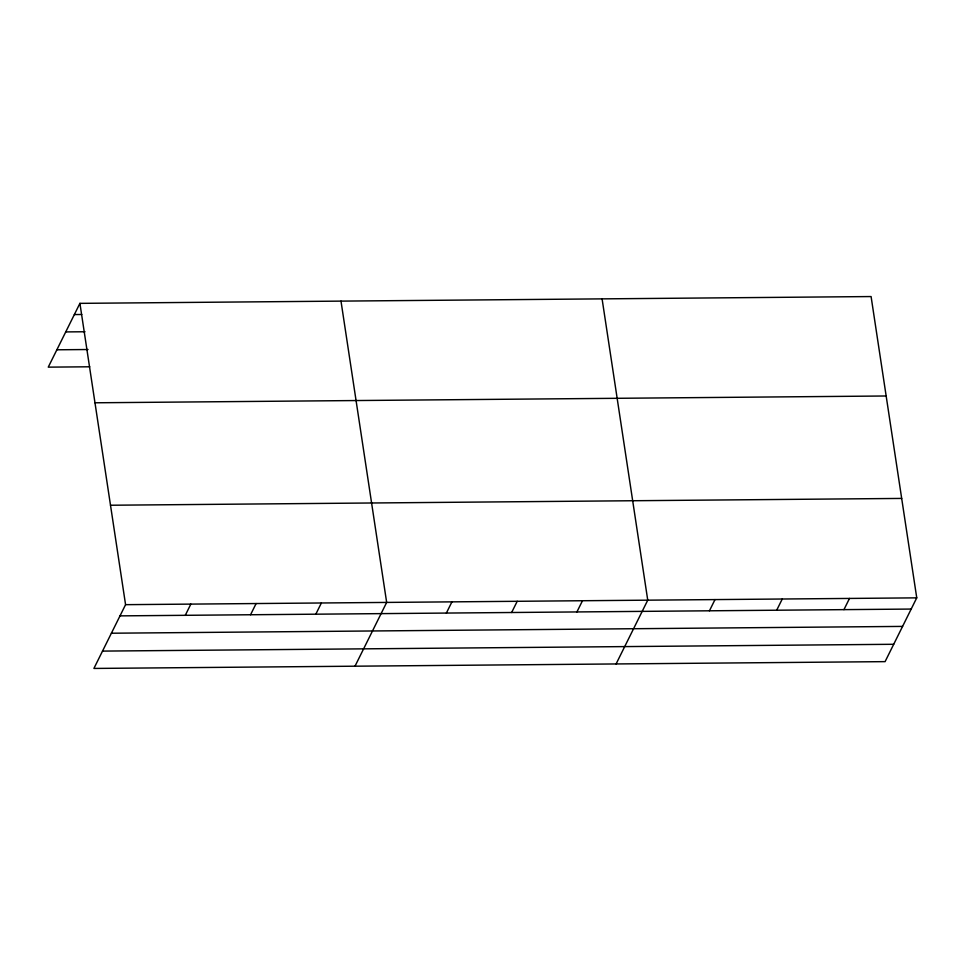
<?xml version="1.0" encoding="UTF-8"?>
<svg xmlns="http://www.w3.org/2000/svg" width="965" height="965" viewBox="0 0 965 965"><rect width="100%" height="100%" fill="white"/><g stroke="black" fill="none" stroke-linecap="round" stroke-linejoin="round"><path stroke-width="1.45" d="M79.914 303.36L125.571 604.669L93.907 668.443L885.086 661.64L916.75 597.854L871.093 296.557L79.914 303.36L48.25 367.146L89.781 366.784M185.28 615.308L190.841 604.114M250.55 614.753L256.111 603.547M315.82 614.186L321.381 602.98M354.999 666.2L386.663 602.425L340.995 301.116M446.373 613.065L451.934 601.858M511.643 612.498L517.204 601.304M576.913 611.943L582.474 600.737M616.092 663.956L647.744 600.17L602.088 298.873M709.444 610.797L715.005 599.591M776.692 610.218L782.253 599.012M843.941 609.639L849.502 598.433M74.353 314.566L81.772 314.506M65.741 331.912L85.017 331.755M56.863 349.788L88.02 349.523M94.98 402.791L886.159 395.988M110.505 505.238L901.684 498.423M125.571 604.669L916.75 597.854M120.01 615.875L911.189 609.06M111.397 633.221L902.577 626.406M102.519 651.098L893.699 644.282"/></g></svg>
